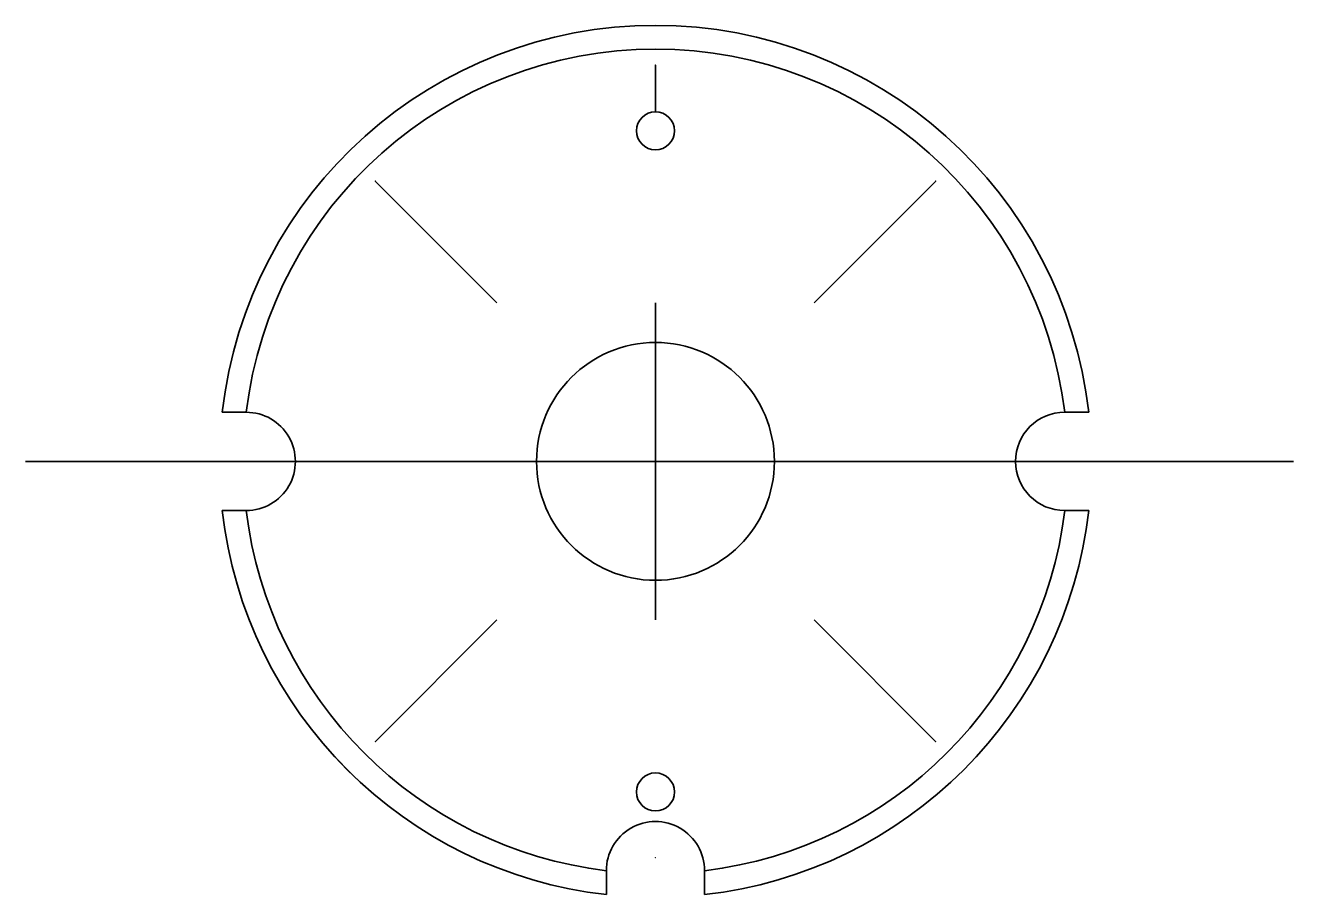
# Model space of a CAD drawing. Extents: x 41.3 to 121.3, y 87.2 to 142.
import ezdxf

# ---------------------------------------------------------------- set-up
doc = ezdxf.new("R2010")
doc.units = 0

msp = doc.modelspace()

# ---------------------------------------------------------------- linework, layer by layer
at = {"color": 7, "lineweight": 35, "ltscale": 0.07375}
msp.add_line((81, 139.5), (81, 136.550018), dxfattribs=at)
at = {"color": 7, "lineweight": 35, "ltscale": 0.271447}
for p, q in [((63.322327, 132.177673), (71, 124.5)), ((98.677673, 132.177673), (91, 124.5)), ((63.322327, 96.822327), (71, 104.5)), ((98.677673, 96.822327), (91, 104.5))]:
    msp.add_line(p, q, dxfattribs=at)
at = {"color": 7, "lineweight": 35}
for p, q in [((81, 124.5), (81, 104.5)), ((41.25351, 114.5), (121.25351, 114.5))]:
    msp.add_line(p, q, dxfattribs=at)
at = {"color": 7, "lineweight": 35, "ltscale": 0.037754}
for p, q in [((53.675293, 117.600006), (55.185471, 117.600006)), ((106.814529, 117.600006), (108.324707, 117.600006)), ((55.185471, 111.399994), (53.675293, 111.399994)), ((108.324707, 111.399994), (106.814529, 111.399994))]:
    msp.add_line(p, q, dxfattribs=at)
at = {"color": 7, "lineweight": 35, "ltscale": 0.037755}
for p, q in [((77.900002, 88.685471), (77.900002, 87.175285)), ((84.099998, 88.685471), (84.099998, 87.175285))]:
    msp.add_line(p, q, dxfattribs=at)
at = {"color": 7, "lineweight": 35}
for centre, radius in [((81, 135.350006), 1.2), ((81, 114.5), 7.5), ((81, 93.649994), 1.2)]:
    msp.add_circle(centre, radius, dxfattribs=at)
for centre, radius, start, end in [((81, 114.5), 27.5, 6.472555, 173.527445), ((81, 114.5), 26, 6.847724, 173.152276), ((55.185471, 114.5), 3.100006, 269.999997, 90.000003), ((106.814529, 114.5), 3.100006, 90.000003, 269.999997), ((81, 114.5), 27.5, 186.472555, 263.527437), ((81, 114.5), 26, 186.847724, 263.152296), ((81, 114.5), 26, 276.847699, 353.152281), ((81, 114.5), 27.5, 276.472558, 353.52745), ((81, 88.685471), 3.1, 0, 180.000009)]:
    msp.add_arc(centre, radius, start, end, dxfattribs=at)
at = {"color": 7, "lineweight": 13}
msp.add_arc((81, 114.5), 27.5, 186.472555, 227.313549, dxfattribs=at)
at = {"color": 7, "lineweight": 5}
for p in [(81, 139.5), (63.322327, 132.177673), (98.677673, 132.177673), (55.185471, 117.600006), (55.185471, 117.600006), (106.814529, 117.600006), (106.814529, 117.600006), (55.185471, 111.399994), (106.814529, 111.399994), (63.322327, 96.822327), (98.677673, 96.822327), (81, 89.5), (77.900002, 88.685471), (84.099998, 88.685471)]:
    msp.add_point(p, dxfattribs=at)

doc.saveas('drawing.dxf')
